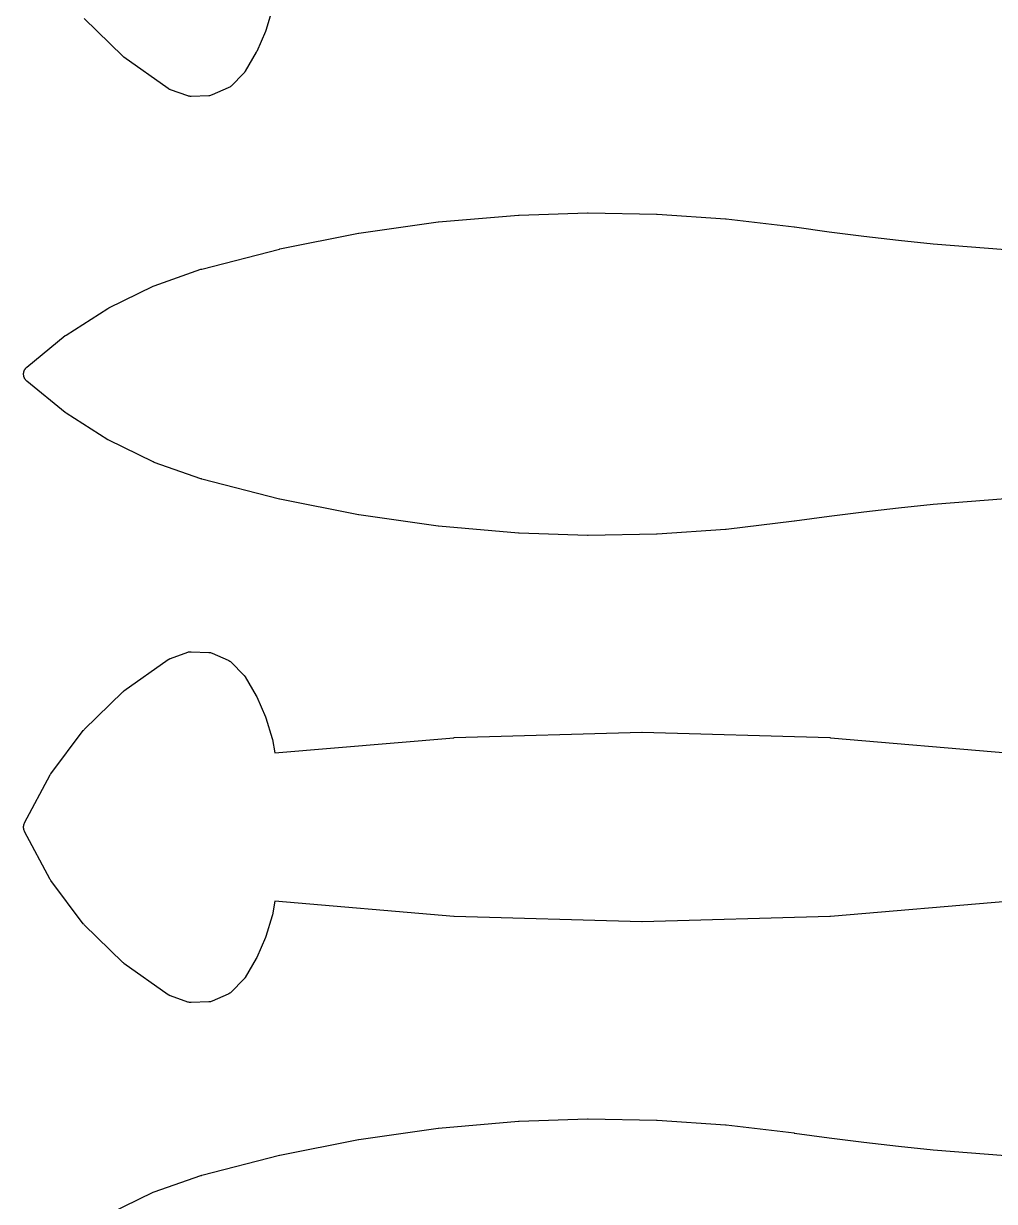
# Model space of a CAD drawing. Header units: metres. Extents: x 0 to 3000, y 0 to 1200.
# Drawn here: x 2038.2 to 2252.5, y 689.6 to 949.6 of the extents above; entities that cross this region are included whole.
import ezdxf

# ---------------------------------------------------------------- set-up
doc = ezdxf.new("R2010")
doc.units = ezdxf.units.M

msp = doc.modelspace()

# ---------------------------------------------------------------- linework, layer by layer
at = {"color": 1}
for points in [[(2093.06, 952.71), (2091.66, 948.11), (2091.58, 947.89), (2089.65, 943.49), (2089.55, 943.28), (2087.12, 939.11), (2087.09, 939.07), (2087.06, 939.02), (2087.04, 938.98), (2087.02, 938.95), (2086.98, 938.9), (2086.95, 938.86), (2086.92, 938.83), (2086.89, 938.79), (2086.85, 938.75), (2086.82, 938.71), (2083.98, 935.84), (2083.84, 935.71), (2083.69, 935.6), (2083.53, 935.5), (2083.36, 935.41), (2079.78, 933.86), (2079.61, 933.79), (2079.43, 933.74), (2079.24, 933.71), (2079.06, 933.69), (2075.16, 933.55), (2074.97, 933.55), (2074.78, 933.57), (2074.59, 933.61), (2074.41, 933.66), (2070.61, 935.03), (2070.54, 935.06), (2070.47, 935.08), (2070.45, 935.09), (2070.43, 935.1), (2070.36, 935.14), (2070.3, 935.17), (2070.28, 935.19), (2070.26, 935.2), (2070.19, 935.24), (2070.13, 935.28), (2060.35, 942.2), (2060.23, 942.3), (2060.11, 942.4), (2051.57, 950.71)], [(2258.63, 845.05), (2238.94, 843.5), (2231.28, 842.7), (2223.61, 841.81), (2215.96, 840.84), (2208.3, 839.77), (2208.28, 839.77), (2208.27, 839.77), (2193.22, 837.98), (2193.12, 837.97), (2178.01, 836.94), (2177.91, 836.93), (2162.77, 836.66), (2162.67, 836.66), (2147.53, 837.15), (2147.48, 837.16), (2147.42, 837.16), (2129.8, 838.67), (2129.69, 838.68), (2112.19, 841.17), (2112.08, 841.19), (2094.75, 844.65), (2094.64, 844.67), (2077.51, 849.09), (2077.43, 849.11), (2077.34, 849.14), (2067.01, 852.77), (2066.8, 852.86), (2056.99, 857.65), (2056.79, 857.76), (2047.59, 863.65), (2047.41, 863.78), (2038.93, 870.71), (2038.92, 870.72), (2038.92, 870.72), (2038.85, 870.78), (2038.78, 870.84), (2038.78, 870.85), (2038.78, 870.85), (2038.71, 870.92), (2038.65, 870.99), (2038.65, 870.99), (2038.64, 871), (2038.59, 871.07), (2038.53, 871.15), (2038.53, 871.15), (2038.53, 871.15), (2038.48, 871.23), (2038.43, 871.32), (2038.43, 871.32), (2038.43, 871.32), (2038.39, 871.41), (2038.35, 871.49), (2038.35, 871.5), (2038.34, 871.5), (2038.31, 871.59), (2038.28, 871.68), (2038.28, 871.68), (2038.28, 871.69), (2038.25, 871.78), (2038.23, 871.87), (2038.23, 871.87), (2038.23, 871.88), (2038.22, 871.97), (2038.2, 872.06), (2038.2, 872.07), (2038.2, 872.07), (2038.2, 872.16), (2038.19, 872.26), (2038.19, 872.26), (2038.19, 872.27), (2038.2, 872.36), (2038.2, 872.45), (2038.2, 872.46), (2038.2, 872.46), (2038.22, 872.56), (2038.23, 872.65), (2038.23, 872.65), (2038.23, 872.66), (2038.25, 872.75), (2038.28, 872.84), (2038.28, 872.84), (2038.28, 872.85), (2038.31, 872.93), (2038.34, 873.02), (2038.35, 873.03), (2038.35, 873.03), (2038.39, 873.12), (2038.43, 873.2), (2038.43, 873.2), (2038.43, 873.21), (2038.48, 873.29), (2038.53, 873.37), (2038.53, 873.37), (2038.53, 873.38), (2038.59, 873.45), (2038.64, 873.53), (2038.65, 873.53), (2038.65, 873.53), (2038.71, 873.6), (2038.78, 873.67), (2038.78, 873.68), (2038.78, 873.68), (2038.85, 873.74), (2038.92, 873.81), (2038.92, 873.81), (2038.93, 873.81), (2047.41, 880.74), (2047.59, 880.88), (2056.79, 886.76), (2056.99, 886.88), (2066.8, 891.66), (2067.01, 891.75), (2077.34, 895.39), (2077.43, 895.41), (2077.51, 895.44), (2094.64, 899.85), (2094.75, 899.88), (2112.08, 903.33), (2112.19, 903.35), (2129.69, 905.84), (2129.8, 905.85), (2147.42, 907.36), (2147.48, 907.37), (2147.53, 907.37), (2162.67, 907.86), (2162.77, 907.86), (2177.91, 907.59), (2178.01, 907.59), (2193.12, 906.56), (2193.22, 906.55), (2208.27, 904.76), (2208.28, 904.75), (2208.3, 904.75), (2215.96, 903.69), (2223.61, 902.71), (2231.28, 901.82), (2238.94, 901.02), (2258.63, 899.48)], [(2256.04, 755.91), (2216.24, 752.51), (2216.13, 752.51), (2174.74, 751.33), (2174.63, 751.33), (2133.24, 752.51), (2133.13, 752.51), (2093.65, 755.89), (2093.11, 752.93), (2093.06, 752.71), (2091.66, 748.11), (2091.58, 747.89), (2089.65, 743.49), (2089.55, 743.28), (2087.12, 739.11), (2087.09, 739.07), (2087.06, 739.02), (2087.04, 738.98), (2087.02, 738.95), (2086.98, 738.9), (2086.95, 738.86), (2086.92, 738.83), (2086.89, 738.79), (2086.85, 738.75), (2086.82, 738.71), (2083.98, 735.84), (2083.84, 735.71), (2083.69, 735.6), (2083.53, 735.5), (2083.36, 735.41), (2079.78, 733.86), (2079.61, 733.79), (2079.43, 733.74), (2079.24, 733.71), (2079.06, 733.69), (2075.16, 733.55), (2074.97, 733.55), (2074.78, 733.57), (2074.59, 733.61), (2074.41, 733.66), (2070.61, 735.03), (2070.54, 735.06), (2070.47, 735.08), (2070.45, 735.09), (2070.43, 735.1), (2070.36, 735.14), (2070.3, 735.17), (2070.28, 735.19), (2070.26, 735.2), (2070.19, 735.24), (2070.13, 735.28), (2060.35, 742.2), (2060.23, 742.3), (2060.11, 742.4), (2051.57, 750.71), (2051.46, 750.83), (2051.37, 750.95), (2044.21, 760.48), (2044.13, 760.6), (2044.05, 760.74), (2038.43, 771.32), (2038.39, 771.41), (2038.35, 771.49), (2038.35, 771.5), (2038.34, 771.5), (2038.31, 771.59), (2038.28, 771.68), (2038.28, 771.68), (2038.28, 771.69), (2038.25, 771.78), (2038.23, 771.87), (2038.23, 771.87), (2038.23, 771.88), (2038.22, 771.97), (2038.2, 772.06), (2038.2, 772.07), (2038.2, 772.07), (2038.2, 772.16), (2038.19, 772.26), (2038.19, 772.26), (2038.19, 772.27), (2038.2, 772.36), (2038.2, 772.45), (2038.2, 772.46), (2038.2, 772.46), (2038.22, 772.56), (2038.23, 772.65), (2038.23, 772.65), (2038.23, 772.66), (2038.25, 772.75), (2038.28, 772.84), (2038.28, 772.84), (2038.28, 772.85), (2038.31, 772.93), (2038.34, 773.02), (2038.35, 773.03), (2038.35, 773.03), (2038.39, 773.12), (2038.43, 773.2), (2044.05, 783.79), (2044.13, 783.92), (2044.21, 784.05), (2051.37, 793.58), (2051.46, 793.7), (2051.57, 793.81), (2060.11, 802.12), (2060.23, 802.22), (2060.35, 802.32), (2070.13, 809.25), (2070.19, 809.29), (2070.26, 809.33), (2070.28, 809.34), (2070.3, 809.35), (2070.36, 809.38), (2070.43, 809.42), (2070.45, 809.43), (2070.47, 809.44), (2070.54, 809.47), (2070.61, 809.5), (2074.41, 810.86), (2074.59, 810.92), (2074.78, 810.95), (2074.97, 810.97), (2075.16, 810.98), (2079.06, 810.83), (2079.24, 810.82), (2079.43, 810.78), (2079.61, 810.73), (2079.78, 810.67), (2083.36, 809.11), (2083.53, 809.03), (2083.69, 808.93), (2083.84, 808.81), (2083.98, 808.68), (2086.82, 805.81), (2086.85, 805.77), (2086.89, 805.73), (2086.92, 805.7), (2086.95, 805.66), (2086.98, 805.62), (2087.02, 805.58), (2087.04, 805.54), (2087.06, 805.51), (2087.09, 805.46), (2087.12, 805.41), (2089.55, 801.25), (2089.65, 801.04), (2091.58, 796.63), (2091.66, 796.42), (2093.06, 791.82), (2093.11, 791.59), (2093.65, 788.64), (2133.13, 792.01), (2133.24, 792.02), (2174.63, 793.19), (2174.74, 793.19), (2216.13, 792.02), (2216.24, 792.01), (2256.04, 788.61)], [(2056.99, 686.88), (2066.8, 691.66), (2067.01, 691.75), (2077.34, 695.39), (2077.43, 695.41), (2077.51, 695.44), (2094.64, 699.85), (2094.75, 699.88), (2112.08, 703.33), (2112.19, 703.35), (2129.69, 705.84), (2129.8, 705.85), (2147.42, 707.36), (2147.48, 707.37), (2147.53, 707.37), (2162.67, 707.86), (2162.77, 707.86), (2177.91, 707.59), (2178.01, 707.59), (2193.12, 706.56), (2193.22, 706.55), (2208.27, 704.76), (2208.28, 704.75), (2208.3, 704.75), (2215.96, 703.69), (2223.61, 702.71), (2231.28, 701.82), (2238.94, 701.02), (2258.63, 699.48)]]:
    msp.add_lwpolyline(points, dxfattribs=at)

doc.saveas('drawing.dxf')
